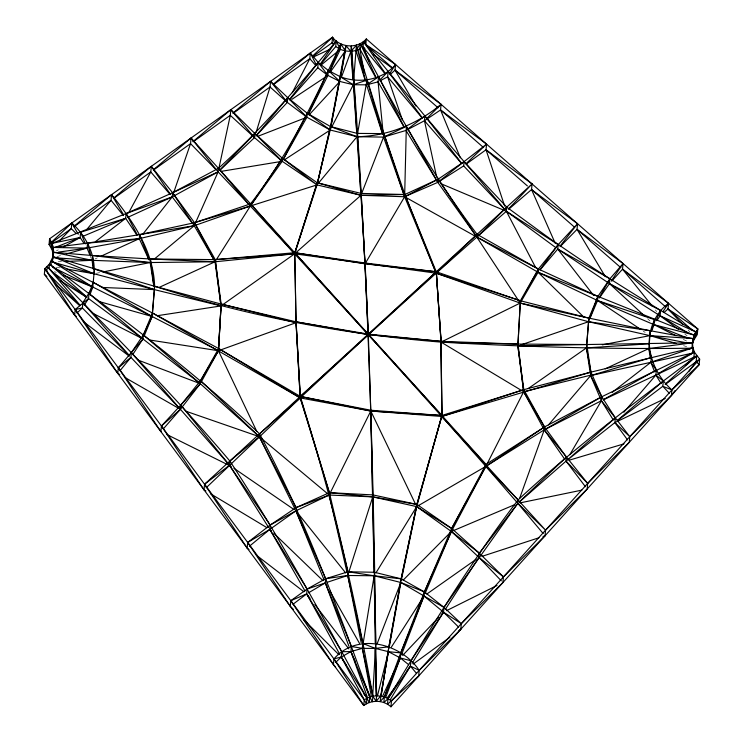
<?xml version="1.0" encoding="UTF-8"?>
<svg xmlns="http://www.w3.org/2000/svg" width="744" height="744" viewBox="0 0 744 744"><rect width="100%" height="100%" fill="white"/><g stroke="black" fill="none" stroke-linecap="round" stroke-linejoin="round"><path stroke-width="0.56" stroke-dasharray="3.72 2.79" d="M56.432 250.849L58.255 249.826M95.195 258.875L97.297 257.908M56.907 256.596L60.683 255.536M96.264 273.299L99.631 272.63M58.134 261.804L61.529 261.656M56.284 267.236L60.59 267.979M683.55 345.681L686.693 346.63M54.442 271.662L56.265 272.397M683.29 339.394L686.945 341.226M643.272 331.164L645.178 332.438M684.768 334.037L687.149 335.795M647.568 318.73L649.996 320.971M688.154 330.076L689.697 331.694M655.343 309.904L656.71 311.597M90.387 256.252L91.214 258.28"/><path stroke-width="1.12" d="M360.598 47.467L359.863 48.955C353.772 51.987 346.546 52.006 340.324 49.318L336.214 41.087C299.051 85.365 261.432 129.521 218.448 168.33L218.122 171.855L172.589 192.724L126.108 213.547L52.061 243.334L53.14 257.657L53.289 247.464L52.061 243.334L49.569 238.824L332.54 37.2C340.268 47.969 357.576 48.927 366.318 38.939L697.788 328.932L697.277 334.567L693.51 340.492L692.432 343.979L694.013 335.023L697.788 328.932L668.028 308.983L668.549 303.347L622.533 269.179L623.044 263.543L577.037 229.375L577.549 223.739L531.542 189.571L532.053 183.935L486.046 149.767L486.557 144.131L440.541 109.954L441.062 104.327L395.045 70.15L395.557 64.523L365.806 44.575L366.318 38.939L364.346 43.803M560.585 245.436L577.549 223.739L558.158 244.674L538.396 269.04L520.391 300.753L517.861 345.96L523.497 390.6M201.298 381.858L218.429 350.731L221.154 304.064L215.221 259.619L194.51 222.698L172.589 192.724L151.302 166.34L113.46 198.257M372.707 695.798L375.757 643.579C373.256 444.224 366.718 244.888 351.373 46.072L350.889 51.392L352.898 79.18M517.982 343.7L520.391 300.753L436.272 271.774L365.109 263.004L294.726 252.718L215.221 259.619L150.502 258.996L92.479 255.518L53.633 252.272L53.289 247.464L87.522 243.111L194.231 225.711L214.04 260.056M218.494 349.615L220.987 305.933L215.221 259.619L294.624 253.825L436.151 273.188L520.391 300.753L588.867 318.107L650.386 330.755L692.924 338.557L692.339 344.342M73.703 226.576L111.554 194.658C132.999 221.089 153.515 251.054 154.64 286.273L152.455 313.01L143.341 334.949L142.969 338.966L118.305 367.769L160.918 431.632L161.429 425.996L180.801 405.062L200.573 380.593L218.634 348.527L221.154 304.064L154.64 286.273L52.973 256.661L53.633 252.272L92.042 260.316L150.176 262.539L215.025 261.776L294.624 253.825L441.871 415.496L416.993 505.557M353.744 79.022L356.45 45.114L350.889 51.392L341.719 76.455M586.728 344.621L588.867 318.107L597.925 296.391L609.941 278.777L623.044 263.543L611.754 280.274M586.709 344.918L588.867 318.107L520.177 303.068L436.151 273.188L404.634 196.742L383.551 137.101L383.867 133.604L356.45 45.114L365.295 79.868M152.399 313.28L154.64 286.273C247.464 316.191 343.877 334.363 441.053 342.11C524.585 346.909 608.276 349.364 691.948 348.201L692.934 347.736L692.441 342.807L692.924 338.557L649.94 335.628L588.541 321.724L520.177 303.068L476.839 237.094L477.09 234.351C431.799 174.84 395.985 109.07 360.366 43.524L357.724 47.7M649.214 344.249C648.805 328.495 655.641 312.694 668.549 303.347L662.932 311.671M649.233 344.109L650.386 330.755L588.541 321.724L520.893 344.928M50.983 265.227L51.383 260.893L152.455 313.01L300.204 397.91L370.782 411.032L441.871 415.496L523.832 389.661L590.922 372.112L692.934 347.736L694.385 352.033L699.648 359.129L699.137 364.765L390.944 706.8C383.625 700.02 371.693 699.527 363.769 705.517L44.352 274.248L44.863 268.612L49.467 263.99L52.973 256.661L94.014 273.746L154.333 289.611L220.987 305.933L294.624 253.825L317.018 184.893L330.522 126.545L345.848 45.607L350.889 51.392M83.598 242.814L80.138 237.503L52.061 243.334L51.559 248.859L49.058 244.46L49.569 238.824L52.787 252.904L53.289 247.464L87.067 248.115L89.559 254.216M46.835 270.956L47.244 266.519C109.619 329.927 172.292 393.176 229.868 461.038C279.986 537.466 323.51 617.892 366.932 698.235L369.294 702.587L369.796 697.072C337.358 607.615 304.733 517.843 259.535 433.854C194.342 371.47 121.551 317.986 49.467 263.99L49.067 268.361M52.973 256.661L52.48 262.046L94.014 273.746C95.688 254.504 85.765 235.727 71.805 222.986L49.058 244.46M53.14 257.657L53.633 252.272L52.945 258.14M63.724 246.738L80.138 237.503L80.612 232.212L125.671 218.327L126.108 213.547L172.208 196.9L218.122 171.855L249.686 205.325M76.39 316.47L74.66 315.168L75.181 309.541L88.536 298.549L88.992 293.555L93.223 282.283L152.139 316.507L218.429 350.731L256.875 431.613M66.337 253.946L87.067 248.115L87.522 243.111L139.286 238.657L194.231 225.711L194.51 222.698L250.551 203.856C288.402 155.263 314.889 99.454 340.817 43.933L345.365 50.927L340.613 77.395M93.223 282.283L92.786 287.063L82.863 302.687L82.379 307.969L76.976 313.01M153.841 286.366L150.176 262.539L92.479 255.518L92.042 260.316L93.353 269.272M119.719 374.502L117.794 373.404L118.305 367.769L130.888 357.362L131.325 352.619L143.341 334.949L152.139 316.507L152.455 313.01L218.634 348.527L300.334 396.44L370.782 411.032L441.778 416.473L590.922 372.112L586.774 344.528L518.029 344.072L441.053 342.11L436.272 271.774L404.838 194.51L383.867 133.604L357.306 133.409L330.522 126.545L307.272 113.255L287.733 97.65L270.556 81.366L234.323 111.925M361.333 45.979L363.528 41.515L424.898 115.98L464.07 161.625L463.679 165.912L437.798 182.364L404.634 196.742L360.942 195.3L317.018 184.893L250.356 206.032L194.51 222.698L139.658 234.593L139.286 238.657L148.874 259.675M220.838 304.826L215.025 261.776L150.502 258.996L150.176 262.539L102.998 271.951M249.649 205.195L218.448 168.33L172.589 192.724L172.208 196.9L142.95 234.016M685.745 365.025L693.892 357.483L694.385 352.033L601.775 396.747L544.515 426.944L486.037 464.349L451.654 528.454L424.387 591.889L400.746 652.879L400.281 657.938L384.36 697.026L380.147 701.546L388.917 646.796L401.165 578.841L416.9 504.423L441.871 415.496L441.118 341.366L436.272 271.774L300.204 397.91L259.535 433.854L259.275 436.663L296.205 507.566L295.907 510.84L325.695 578.711L325.314 582.924L351.373 646.49L350.908 651.577L369.796 697.072L372.381 701.713L372.874 696.245C354.776 595.405 331.973 495.392 300.204 397.91L296.047 322.691L221.154 304.064L296.131 321.836L296.047 322.691L218.429 350.731L200.573 380.593L200.294 383.69L180.801 405.062L180.411 409.321L163.522 428.656M215.221 259.619L215.025 261.776L159.393 287.286M205.921 490.984L204.042 489.859L204.554 484.223L532.053 183.935L508.58 208.934M219.74 170.339L254.494 137.621L254.867 133.502L230.807 109.684L192.956 141.611M255.945 136.05L287.305 102.384L287.733 97.65L306.109 116.427M219.592 170.32L254.867 133.502L282.478 158.342L282.209 161.299L250.988 205.139M249.008 549.5L247.175 548.086L247.687 542.45L270.221 525.022L296.205 507.566L329.378 492.668L372.902 494.899L416.9 504.423L451.654 528.454L479.303 553.145L503.437 576.898L502.916 582.533L461.308 623.649L460.796 629.275L419.188 670.391L418.677 676.026L387.494 704.27L387.996 698.718C428.935 630.875 469.938 562.864 518.149 499.856C574.238 447.767 635.599 401.881 696.682 355.892L696.179 361.426L689.102 371.172M483.563 147.591L440.541 109.954L424.461 120.751L405.982 130.451L383.551 137.101L357.008 136.71L330.206 130.014L307.272 113.255L306.909 117.245L283.306 159.337M304.975 590.922L269.821 529.403L270.221 525.022L229.487 465.223L180.801 405.062M289.583 99.789L317.762 67.751L318.237 62.496L310.313 53.038L274.071 83.598M290.393 98.394L318.237 62.496L328.355 70.494L327.909 75.432L308.221 114.632M312.471 56.776L332.029 42.836L332.54 37.2L313.047 55.605M321.352 63.519L335.711 46.584L336.214 41.087L320.394 63.938M330.522 126.545L330.206 130.014L317.279 183.796L330.522 126.545L357.008 136.71C387.987 136.171 417.412 124.081 441.062 104.327L427.233 118.008M293.434 609.438L290.299 606.314L290.811 600.687L307.123 589.034L325.695 578.711L348.08 571.773L374.474 572.276L401.165 578.841L424.387 591.889L443.973 607.364L461.308 623.649L443.536 612.182L424.006 596.018L424.387 591.889L451.376 531.495L485.851 466.376L486.037 464.349L191.059 138.012L154.817 168.572M389.744 73.554L395.557 64.523C382.23 80.296 359.092 83.877 340.315 76.744L330.857 126.778L340.315 76.744L328.355 70.494L308.342 114.13M218.634 348.527L300.204 397.91L329.378 492.668L372.725 496.871L416.696 506.618L451.376 531.495L478.922 557.358L503.437 576.898L545.045 535.782L545.557 530.146L587.165 489.031L587.676 483.395L566.417 457.011L544.515 426.944L523.832 389.661L441.778 416.473L416.9 504.423L372.725 496.871L329.164 495.039L295.907 510.84L269.821 529.403L307.123 589.034L306.677 593.898L339.673 654.125M356.785 133.595L353.298 84.732L353.716 80.073L356.813 133.306M364.328 72.875L359.863 48.955L360.366 43.524L375.86 77.05M295.452 253.09L360.942 195.3L357.008 136.71L357.306 133.409L365.025 263.85L368.252 334.67L441.043 415.654M347.002 572.266L329.164 495.039L329.378 492.668L300.334 396.44L296.131 321.836L368.299 334.112L441.118 341.366L518.029 344.072L523.646 391.744L487.357 463.391M291.815 99.389L327.909 75.432L339.878 81.468L353.298 84.732L366.987 80.082L357.576 133.595M340.315 76.744L353.298 84.732L366.56 84.835L378.529 76.874L378.082 81.84L383.002 131.576M436.151 273.188L300.334 396.44L370.856 410.242L441.871 415.496L441.053 342.11L436.272 271.774L365.025 263.85L365.109 263.004L368.299 334.112L370.782 411.032L374.093 572.396M335.628 667.163L333.424 664.55L333.935 658.914C357.074 632.019 401.183 643.179 419.188 670.391L410.418 666.094L410.902 660.774L443.536 612.182L443.973 607.364L517.833 503.344L518.149 499.856L485.851 466.376L441.778 416.473L545.557 530.146L517.833 503.344L485.851 466.376L416.696 506.618L375.98 572.815M422.48 118.064L388.117 71.564L387.633 76.846L402.309 119.728M368.299 334.112L368.252 334.67L441.118 341.366L441.769 415.329M329.378 492.668L348.08 571.773L347.746 575.484L361.203 642.751M364.56 700.337L341.264 657.036L341.756 651.707L306.677 593.898L290.811 600.687L333.424 664.55M370.856 410.242L372.67 494.583M300.139 396.757L296.047 322.691L294.726 252.718L317.214 182.754L360.942 195.3L383.551 137.101L406.345 126.424L404.634 196.742L365.025 263.85L294.726 252.718L294.624 253.825L250.356 206.032L250.551 203.856L294.624 253.825L317.214 182.754L282.478 158.342L250.998 205.084M371.377 696.384L362.328 648.35L362.774 643.439L347.746 575.484L325.695 578.711M465.967 163.736L486.557 144.131L464.07 161.625L438.086 179.23L404.838 194.51L404.634 196.742L475.881 236.555M436.691 177.23L424.461 120.751L424.898 115.98L405.982 130.451L437.798 182.364L476.188 236.183M351.373 646.49L362.328 648.35L372.874 696.245L376.101 701.276L376.603 695.826L375.757 643.579L372.725 496.871L348.741 572.341M381.067 696.003L388.917 646.796L401.165 578.841L416.9 504.423M697.788 328.932L695.119 337.376L695.621 331.824C644.471 300.437 592.875 269.523 544.143 234.444L506.757 207.148L464.07 161.625L437.798 182.364L438.086 179.23L404.634 196.742L383.867 133.604M390.944 706.8L391.465 701.164L699.648 359.129L665.192 384.509M425.149 593.331L451.376 531.495L451.654 528.454L485.851 466.376M445.303 609.438L478.922 557.358L479.303 553.145L517.833 503.344L543.101 533.467M520.391 300.753L520.177 303.068L441.053 342.11L522.669 391.158M436.97 272.406L477.09 234.351L538.396 269.04L538.098 272.295L520.177 303.068L538.396 269.04L597.925 296.391L694.013 335.023L693.51 340.492L695.621 331.824L660.133 315.837L609.494 283.622L557.758 249.054L558.158 244.674L506.376 211.277L440.969 183.703M519.721 498.099L544.245 429.855L544.515 426.944L523.646 391.744L592.549 374.706M486.827 465.763L544.245 429.855L566.417 457.011L566.044 461.131L585.407 486.706M588.541 321.724L588.867 318.107M590.271 373.386L586.467 347.894L586.774 344.528L692.441 342.807L691.948 348.201L688.87 349.262M519.442 501.94L566.044 461.131L587.676 483.395L629.284 442.28L629.796 436.654L671.404 395.538L671.925 389.903C658.691 378.24 650.265 361.454 649.289 343.802L586.467 347.894L590.922 372.112L590.606 375.608L601.412 400.746L613.205 419.849M436.961 272.462L476.839 237.094L538.098 272.295L597.925 296.391L597.553 300.548L589.89 318.544M540.06 269.97L557.758 249.054L609.941 278.777L609.494 283.622L599.339 298.009M590.922 372.112L601.775 396.747L601.412 400.746L569.848 454.631M627.49 439.825L614.888 422.583L615.316 417.858L601.775 396.747L590.606 375.608L548.533 424.852M650.2 357.724L648.852 348.564L649.289 343.802M650.386 330.755L649.94 335.628L602.342 344.825M583.882 317.158L538.098 272.295L597.553 300.548L654.515 319.641L654.05 324.709L651.995 330.169M654.636 371.879L650.87 362.309L651.307 357.511L648.852 348.564L692.441 342.807M645.141 316.488L609.494 283.622L660.616 310.508L660.133 315.837L657.091 320.273M591.703 375.367L650.87 362.309L656.338 370.094L655.892 375.078L623.835 412.213M603.393 399.807L655.892 375.078L663.295 381.012L662.811 386.285L617.501 420.602M689.827 354.711L692.441 353.14L692.934 347.736L650.87 362.309L612.2 392.358M93.195 282.627L94.442 269.021L154.333 289.611L101.742 287.435M363.23 642.769L374.158 575.782L401.165 578.841M340.733 76.344L345.848 45.607L345.365 50.927L330.234 72.168M443.973 607.364L424.006 596.018L400.746 652.879L388.47 651.688L380.64 696.096L376.101 701.276M692.432 343.979L694.013 335.023L654.05 324.709L597.553 300.548L640.417 329.248M389.159 647.838L400.839 582.496L374.158 575.782L348.08 571.773M401.286 580.329L416.696 506.618L451.654 528.454M218.792 168.776L230.296 115.32L230.807 109.684L254.494 137.621L282.209 161.299L317.018 184.893L282.478 158.342M377.478 695.761L388.47 651.688L375.311 648.415L362.774 643.439M651.158 331.359L654.515 319.641M256.048 132.553L270.044 87.002L270.556 81.366L287.305 102.384L306.091 116.631M174.04 191.571L190.548 143.648L191.059 138.012L218.122 171.855L195.532 222.772M385.913 696.942L400.281 657.938L410.902 660.774M89.95 294.717L92.786 287.063L52.638 267.17M400.746 652.879L384.36 697.026L383.858 702.513L387.996 698.718L410.418 666.094L416.612 673.543M589.667 318.683L597.925 296.391M401.472 654.841L424.006 596.018L391.428 647.048M377.282 643.346L400.839 582.496L424.387 591.889M144.113 336.158L152.139 316.507L92.786 287.063L63.575 275.327M329.75 70.931L340.817 43.933L340.324 49.318L329.397 72.298M382.658 696.096L394.832 669.749M395.668 667.935L397.343 664.299M397.761 663.388L400.281 657.938L408.726 664.736M655.799 320.924L660.616 310.508M296.205 507.566L329.164 495.039L370.782 411.032L415.729 504.599M331.238 128.005L353.298 84.732M292.299 92.675L309.802 58.674L310.313 53.038L316.516 65.295M283.213 159.374L307.272 113.255M128.684 212.765L150.79 171.966L151.302 166.34L170.423 194.277M600.027 296.196L609.941 278.777M390.358 699.5L410.418 666.094L407.098 670.642M412.223 663.155L443.536 612.182L458.639 627.136M356.841 49.085L355.967 50.48L365.378 81.022M216.206 259.916L250.356 206.032L195.17 225.386M84.23 305.142L88.536 298.549L142.969 338.966L200.294 383.69L258.428 435.91M132.702 354.6L142.969 338.966L88.992 293.555M540.098 269.533L558.158 244.674M671.404 395.538L674.947 390.665M387.178 697.965L398.468 682.481M119.97 370.726L130.888 357.362L180.411 409.321L229.487 465.223L268.668 527.57M318.469 183.136L357.008 136.71M87.002 229.236L111.042 200.294L111.554 194.658L123.318 214.384M256.485 135.222L287.733 97.65M611.67 281.213L622.533 269.179L665.554 306.807M309.104 114.864L339.878 81.468L328.355 70.494M402.644 655.445L438.821 617.167M441.173 614.674L443.536 612.182M59.455 240.758L71.285 228.622L71.805 222.986L78.278 234.276M380.082 79.785L388.117 71.564M560.074 246.692L577.037 229.375L620.877 267.728M403.174 580.143L451.376 531.495L514.764 504.646M538.396 269.04L476.839 237.094L506.757 207.148L506.376 211.277L535.457 267.208M206.162 487.804L300.204 397.91M335.777 662.29L341.264 657.036L350.908 651.577L362.328 648.35M519.452 501.8L566.417 457.011M391.949 700.234L398.626 694.18M414.222 680.062L418.677 676.026M390.107 74.614L395.045 70.15L438.067 107.787M666.577 382.909L696.682 355.892L655.892 375.078L661.081 383.486M564.798 459.346L544.245 429.855L601.412 400.746L615.316 417.858L566.044 461.131L614.888 422.583L665.238 398.486M476.839 237.094L506.376 211.277L555.889 247.678M664.085 312.406L668.028 308.983L692.264 330.178M508.896 209.101L531.542 189.571L574.554 227.199M617.306 420.5L663.295 381.012M154.585 258.856L194.231 225.711L172.589 192.724M249.435 546.217L269.821 529.403L271.402 530.937M320.766 65.295L340.324 49.318L335.711 46.584M95.65 241.502L125.671 218.327L137.017 235.271M293.034 604.249L306.677 593.898L310.081 598.334M413.162 664.085L449.804 637.31M458.964 630.614L460.796 629.275M466.367 163.978L486.046 149.767L527.403 185.953M50.834 243.186L71.285 228.622L75.711 233.058M73.935 226.734L111.042 200.294L123.476 215.63M113.693 198.406L150.79 171.966L170.069 194.407M153.441 170.078L190.548 143.648L215.76 169.437M193.198 141.76L230.296 115.32L254.494 137.621M232.946 113.432L270.044 87.002L287.305 102.384M274.462 83.849L309.802 58.674L315.772 65.481M426.758 594.084L476.169 559.293M528.128 388.61L586.467 347.894M486.753 465.763L544.515 426.944M284.124 160.044L330.206 130.014L306.909 117.245L257.638 136.394M658.459 373.534L694.385 352.033L692.831 352.916M658.496 373.507L660.244 372.465M269.821 529.403L247.687 542.45L290.299 606.314M308.453 592.847L325.314 582.924L327.016 585.937M544.245 429.855L601.775 396.747M603.245 399.723L656.338 370.094M270.221 525.022L295.907 510.84L324.049 579.836M379.989 80.845L387.633 76.846L422.257 118.119M446.502 610.694L496.983 585.491M312.908 57.223L329.499 49.485M605.17 368.847L648.852 348.564M127.736 217.378L172.208 196.9L192.343 223.237M100.44 256.466L139.286 238.657L89.001 247.771M83.17 236.229L125.671 218.327M55.372 247.343L80.138 237.503M307.123 589.034L325.314 582.924L348.936 646.294M327.183 582.301L347.746 575.484L374.158 575.782L375.227 642.825M481.973 556.363L538.935 537.773M543.008 536.443L545.045 535.782M591.62 375.302L651.307 357.511M569.207 460.192L624.011 443.852M391.465 701.164C384.043 694.617 372.288 694.143 364.281 699.881L366.42 703.796L366.932 698.235L341.264 657.036L333.935 658.914L363.769 705.517L364.281 699.881L44.863 268.612L46.361 271.374M650.87 362.309L692.441 353.14M519.963 502.907L581.827 490.138M221.042 171.38L282.209 161.299L254.867 133.502M157.877 315.623L220.987 305.933M58.506 252.104L87.067 248.115M388.917 646.796L375.311 648.415L363.407 648.359M66.049 261.46L92.042 260.316L54.247 257.731M586.774 344.528L517.861 345.96L523.832 389.661M435.733 272.137L404.838 194.51L360.942 195.3L361.119 193.421L317.214 182.754M341.756 651.707L350.908 651.577L353.056 656.589M404.838 194.51L361.119 193.421L365.025 263.85M149.442 339.971L218.429 350.731M67.062 269.096L94.014 273.746M296.131 321.836L368.252 334.67L294.726 252.718L296.047 322.691M688.386 343.189L649.94 335.628L676.194 343.486M99.138 301.543L152.139 316.507M185.665 411.144L259.275 436.663L329.164 495.039M138.365 360.198L199.225 383.29M687.875 338.241L654.05 324.709L675.98 335.721M166.796 434.505L231.254 466.442M92.479 313.131L141.965 338.446M388.47 651.688L399.296 657.417M124.536 377.273L180.411 409.321L200.294 383.69L143.341 334.949M400.839 582.496L423.048 595.451M210.626 493.811L267.003 527.71M687.623 332.763L660.133 315.837L678.407 329.341M91.958 286.542L51.383 260.893L52.043 261.59M60.673 280.888L86.676 297.368M233.914 468.264L294.14 509.621M364.858 48.36L363.026 47.039L363.528 41.515L384.955 72.921M373.088 54.303L392.302 68.169M53.363 272.695L86.778 297.256M83.319 321.659L129.158 356.069M317.762 67.751L327.062 74.791M258.159 556.549L303.933 591.778M451.376 531.495L479.303 553.145M365.806 44.575L392.544 67.964M86.974 297.163L49.467 263.99L50.034 264.911M44.352 274.248L46.891 276.489M55.335 283.985L79.841 305.719M614.888 422.583L629.796 436.654L615.316 417.858M200.573 380.593L258.493 435.919M273.783 533.225L322.933 580.627M303.626 619.585L338.911 654.701M47.532 272.862L79.999 305.57M332.029 42.836L333.507 44.333M129.279 355.716L82.379 307.969L75.181 309.541L117.794 373.404M668.028 308.983L682.732 324.393M478.922 557.358L501.316 580.85M463.679 165.912L504.823 209.622M669.256 393.223L662.811 386.285L671.925 389.903L699.137 364.765L696.179 361.426M82.863 302.687L129.419 355.678M424.461 120.751L461.54 163.448M131.325 352.619L180.411 409.321L161.429 425.996L204.042 489.859M464.07 161.625L504.962 209.622M80.268 305.477L47.244 266.519L48.276 268.286M384.118 72.587L363.026 47.039L366.904 55.986M622.533 269.179L652.609 306.509M345.672 572.899L299.367 515.155M424.898 115.98L461.745 163.42M557.758 249.054L593.572 295.396M314.842 604.547L316.2 606.323M316.888 607.206L348.862 648.917M318.237 62.496L327.258 74.567M438.086 179.23L476.197 236.127M247.175 548.086L204.554 484.223L229.487 465.223L229.868 461.038L259.275 436.663L294.931 508.868M44.863 268.612L74.66 315.168M341.264 657.036L343.858 661.258M344.379 662.095L346.453 665.471M363.584 693.306L364.625 694.998M577.037 229.375L605.365 276.722M395.045 70.15L415.905 106.029M404.308 127.54L378.082 81.84L366.56 84.835L382.528 133.967M329.871 590.978L359.473 643.318M406.345 126.424L437.798 182.364M359.863 48.955L375.478 77.144M523.646 391.744L543.269 428.042M194.51 222.698L214.002 259.823M137.091 234.472L126.108 213.547M378.529 76.874L404.485 127.531M531.542 189.571L555.136 243.102M367.331 56.981L369.052 60.962M353.484 657.594L355.204 661.602M362.077 677.644L363.788 681.662M364.216 682.667L370.233 696.7M440.541 109.954L460.313 157.775M80.612 232.212L85.346 243.874M139.658 234.593L149.126 259.74M350.908 651.577L367.452 697.481M332.54 37.2L334.447 42.827M486.046 149.767L504.683 206.144M366.987 80.082L382.649 133.994M87.522 243.111L90.694 255.155M150.502 258.996L153.952 286.552M92.479 255.518L93.632 269.188M351.373 46.072L353.056 79.906M376.603 695.826L375.311 648.415L376.018 695.398"/></g></svg>
